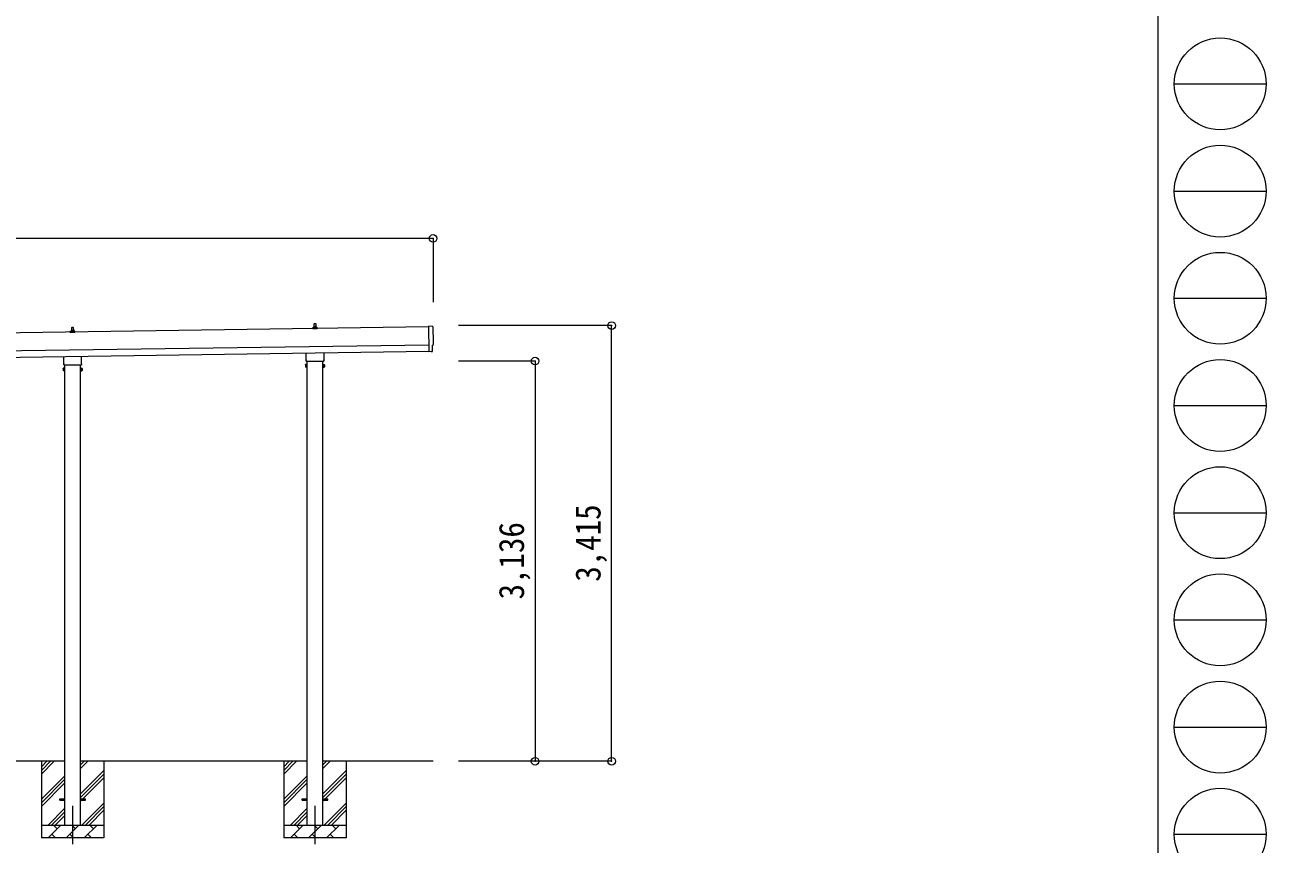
# Model space of a CAD drawing. Units: millimetres at full size, sheet at 1:60. Extents: x -16864 to 16864, y -11640 to 11640.
# Drawn here: x 7132 to 16864, y -8058 to -1637 of the extents above; entities that cross this region are included whole.
import ezdxf
from ezdxf.enums import TextEntityAlignment as Align

# ---------------------------------------------------------------- set-up
doc = ezdxf.new("R2010")
doc.units = ezdxf.units.MM
doc.header["$LTSCALE"] = 60
doc.header["$PDMODE"] = 32
doc.header["$PDSIZE"] = 60
doc.linetypes.add('CHAIN1', pattern=[8, 5, -1, 1, -1])
for name, color, linetype, lineweight in [('0-1_Defpoints', 2, 'Continuous', 9), ('0-2_TEXT1', 4, 'Continuous', 9), ('0-3_SHAPE', 5, 'Continuous', 5), ('0-8_TABLE1', 6, 'Continuous', 9), ('F-0', 7, 'Continuous', 9)]:
    doc.layers.add(name, color=color, linetype=linetype, lineweight=lineweight)
doc.styles.add('ＭＳ ゴシック', font='')
doc.styles.get('ＭＳ ゴシック').set_extended_font_data('MS Gothic')

msp = doc.modelspace()

# ---------------------------------------------------------------- linework, layer by layer
at = {"layer": '0-1_Defpoints', "color": 7, "linetype": 'CHAIN1'}
for p, q in [((7506.94, -7758.15), (7506.94, -8107.15)), ((9406.94, -7758.15), (9406.94, -8107.15))]:
    msp.add_line(p, q, dxfattribs=at)
at = {"layer": '0-2_TEXT1'}
for p, q in [((9401.25, -4002.61), (9401.97, -3979.08)), ((9402.97, -3978.11), (9411.52, -3978.11)), ((9412.52, -3979.08), (9413.25, -4002.61)), ((10297.62, -4004.74), (4692, -4084.82)), ((7489, -4047.25), (7489, -4039.54)), ((7525.5, -4047.25), (7489, -4047.25)), ((7489.38, -4038.75), (7525.11, -4038.75)), ((7489.76, -4038.57), (7496.48, -4036.94)), ((7496.86, -4036.75), (7517.63, -4036.75)), ((7497.25, -4035.97), (7497.25, -4031.75)), ((7498.25, -4031.75), (7516.25, -4031.75)), ((7501.25, -4031.75), (7501.97, -4008.23)), ((7502.97, -4007.25), (7511.52, -4007.25)), ((7512.52, -4008.23), (7513.25, -4031.75)), ((7517.25, -4035.97), (7517.25, -4031.75)), ((7524.73, -4038.57), (7518.01, -4036.94)), ((7525.5, -4047.25), (7525.5, -4039.54)), ((9389, -4018.11), (9389, -4010.4)), ((9425.5, -4018.11), (9389, -4018.11)), ((9389.38, -4009.61), (9425.11, -4009.61)), ((9389.76, -4009.42), (9396.48, -4007.79)), ((9396.86, -4007.61), (9417.63, -4007.61)), ((9397.25, -4006.82), (9397.25, -4002.61)), ((9398.25, -4002.61), (9416.25, -4002.61)), ((9417.25, -4006.82), (9417.25, -4002.61)), ((9424.73, -4009.42), (9418.01, -4007.79)), ((9425.5, -4018.11), (9425.5, -4010.4)), ((10297.55, -3999.65), (10300.39, -4198.49)), ((10329.23, -4000.85), (10297.55, -3999.65)), ((4694, -4224.8), (10299.62, -4144.72)), ((4694.72, -4274.8), (10300.34, -4194.72)), ((7438.64, -4291.24), (7438.64, -4235.6)), ((7575.24, -4233.65), (7575.24, -4291.24)), ((9336.94, -4270.87), (9336.94, -4265.37)), ((9338.64, -4262.1), (9338.64, -4208.46)), ((9474.88, -4274.37), (9339, -4274.37)), ((9344.44, -4274.37), (9344.44, -7908.15)), ((9469.44, -7908.15), (9469.44, -4274.37)), ((9475.24, -4206.5), (9475.24, -4262.1)), ((9476.94, -4265.37), (9476.94, -4270.87)), ((10318.6, -4197.32), (10300.39, -4198.49)), ((10319.28, -4197.94), (10318.6, -4197.32)), ((10320.02, -4198.21), (10326.94, -4197.74)), ((7432.94, -4329.51), (7433.7, -4328.2)), ((7432.94, -4329.51), (7432.94, -4346.51)), ((7432.94, -4346.51), (7433.7, -4347.83)), ((7439.94, -4333.1), (7433.7, -4333.1)), ((7439.94, -4342.92), (7433.7, -4342.92)), ((7439.94, -4347.83), (7433.7, -4347.83)), ((7436.94, -4300.01), (7436.94, -4294.51)), ((7574.88, -4303.51), (7439, -4303.51)), ((7442.44, -4347.21), (7439.94, -4347.21)), ((7444.44, -4303.51), (7444.44, -7908.15)), ((7569.44, -7908.15), (7569.44, -4303.51)), ((7571.44, -4347.21), (7573.94, -4347.21)), ((7573.94, -4333.1), (7580.18, -4333.1)), ((7573.94, -4342.92), (7580.18, -4342.92)), ((7573.94, -4347.83), (7580.18, -4347.83)), ((7576.94, -4294.51), (7576.94, -4300.01)), ((7580.94, -4329.51), (7580.18, -4328.2)), ((7580.94, -4346.51), (7580.18, -4347.83)), ((7580.94, -4329.51), (7580.94, -4346.51)), ((9332.94, -4300.37), (9333.7, -4299.05)), ((9332.94, -4300.37), (9332.94, -4317.37)), ((9332.94, -4317.37), (9333.7, -4318.68)), ((9339.94, -4303.96), (9333.7, -4303.96)), ((9339.94, -4313.78), (9333.7, -4313.78)), ((9339.94, -4318.68), (9333.7, -4318.68)), ((9342.44, -4318.07), (9339.94, -4318.07)), ((9471.44, -4318.07), (9473.94, -4318.07)), ((9473.94, -4303.96), (9480.18, -4303.96)), ((9473.94, -4313.78), (9480.18, -4313.78)), ((9473.94, -4318.68), (9480.18, -4318.68)), ((9480.94, -4300.37), (9480.18, -4299.05)), ((9480.94, -4317.37), (9480.18, -4318.68)), ((9480.94, -4300.37), (9480.94, -4317.37)), ((7406.94, -7703.65), (7444.44, -7703.65)), ((7406.94, -7712.65), (7406.94, -7703.65)), ((7406.94, -7703.65), (7444.44, -7703.65)), ((7406.94, -7712.65), (7406.94, -7703.65)), ((7406.94, -7712.65), (7444.44, -7712.65)), ((7406.94, -7712.65), (7444.44, -7712.65)), ((7569.44, -7703.65), (7606.94, -7703.65)), ((7569.44, -7703.65), (7606.94, -7703.65)), ((7569.44, -7712.65), (7606.94, -7712.65)), ((7569.44, -7712.65), (7606.94, -7712.65)), ((7606.94, -7712.65), (7606.94, -7703.65)), ((7606.94, -7712.65), (7606.94, -7703.65)), ((9306.94, -7703.65), (9344.44, -7703.65)), ((9306.94, -7712.65), (9306.94, -7703.65)), ((9306.94, -7703.65), (9344.44, -7703.65)), ((9306.94, -7712.65), (9306.94, -7703.65)), ((9306.94, -7712.65), (9344.44, -7712.65)), ((9306.94, -7712.65), (9344.44, -7712.65)), ((9469.44, -7703.65), (9506.94, -7703.65)), ((9469.44, -7703.65), (9506.94, -7703.65)), ((9469.44, -7712.65), (9506.94, -7712.65)), ((9469.44, -7712.65), (9506.94, -7712.65)), ((9506.94, -7712.65), (9506.94, -7703.65)), ((9506.94, -7712.65), (9506.94, -7703.65))]:
    msp.add_line(p, q, dxfattribs=at)
for points in [[(10329.73, -4194.71), (10329.06, -4147.69), (10329.66, -4147.68)], [(7439.94, -4347.83), (7439.94, -4328.2), (7433.7, -4328.2)], [(7439.94, -4347.21), (7439.94, -4328.81), (7442.44, -4328.81)], [(7573.94, -4347.21), (7573.94, -4328.81), (7571.44, -4328.81)], [(7573.94, -4347.83), (7573.94, -4328.2), (7580.18, -4328.2)], [(9339.94, -4318.68), (9339.94, -4299.05), (9333.7, -4299.05)], [(9339.94, -4318.07), (9339.94, -4299.67), (9342.44, -4299.67)], [(9473.94, -4318.07), (9473.94, -4299.67), (9471.44, -4299.67)], [(9473.94, -4318.68), (9473.94, -4299.05), (9480.18, -4299.05)]]:
    msp.add_lwpolyline(points, dxfattribs=at)
for points in [[(7442.44, -4348.51), (7442.44, -4327.51), (7444.44, -4327.51), (7444.44, -4348.51)], [(7571.44, -4348.51), (7571.44, -4327.51), (7569.44, -4327.51), (7569.44, -4348.51)], [(9342.44, -4319.37), (9342.44, -4298.37), (9344.44, -4298.37), (9344.44, -4319.37)], [(9471.44, -4319.37), (9471.44, -4298.37), (9469.44, -4298.37), (9469.44, -4319.37)]]:
    msp.add_lwpolyline(points, close=True, dxfattribs=at)
for centre, radius, start, end in [((9402.97, -3979.11), 1, 90, 178.60509), ((9411.52, -3979.11), 1, 1.39491, 90), ((7490, -4039.54), 1, 103.62699, 180), ((7496.25, -4035.97), 1, 283.62699, 0), ((7501.33, -4032.39), 4.13, 90, 171.17633), ((7498.25, -4032.75), 1, 90, 180), ((7502.97, -4008.25), 1, 90, 178.60509), ((7510.58, -4031.75), 4.83, 133.60282, 180), ((7503.91, -4031.75), 4.83, 0, 46.39718), ((7511.52, -4008.25), 1, 1.39491, 90), ((7513.16, -4032.39), 4.13, 8.82367, 90), ((7516.25, -4032.75), 1, 0, 90), ((7518.25, -4035.97), 1, 180, 256.37301), ((7524.5, -4039.54), 1, 0, 76.37301), ((9390, -4010.4), 1, 103.62699, 180), ((9396.25, -4006.82), 1, 283.62699, 0), ((9401.33, -4003.24), 4.13, 90, 171.17633), ((9398.25, -4003.61), 1, 90, 180), ((9410.58, -4002.61), 4.83, 133.60282, 180), ((9403.91, -4002.61), 4.83, 0, 46.39718), ((9413.16, -4003.24), 4.13, 8.82367, 90), ((9416.25, -4003.61), 1, 0, 90), ((9418.25, -4006.82), 1, 180, 256.37301), ((9424.5, -4010.4), 1, 0, 76.37301), ((9340.94, -4265.37), 4, 125.09963, 180), ((9340.94, -4270.87), 4, 180, 194.47751), ((9340.94, -4270.87), 4, 194.47751, 241.04498), ((9472.94, -4270.87), 4, 298.95502, 345.52249), ((9472.94, -4265.37), 4, 0, 54.90037), ((9472.94, -4270.87), 4, 345.52249, 0), ((10319.95, -4197.21), 1, 227.3164, 273.81435), ((7437.29, -4330.65), 4.34, 145.61575, 214.38425), ((7449.18, -4338.01), 16.24, 162.41205, 197.58795), ((7437.29, -4345.37), 4.34, 145.61575, 214.38425), ((7440.94, -4294.51), 4, 125.09963, 180), ((7440.94, -4300.01), 4, 180, 194.47751), ((7440.94, -4300.01), 4, 194.47751, 241.04498), ((7572.94, -4300.01), 4, 298.95502, 345.52249), ((7572.94, -4294.51), 4, 0, 54.90037), ((7572.94, -4300.01), 4, 345.52249, 0), ((7564.7, -4338.01), 16.24, 342.41205, 17.58795), ((7576.6, -4330.65), 4.34, 325.61575, 34.38425), ((7576.6, -4345.37), 4.34, 325.61575, 34.38425), ((9349.18, -4308.87), 16.24, 162.41205, 197.58795), ((9337.29, -4301.51), 4.34, 145.61575, 214.38425), ((9337.29, -4316.23), 4.34, 145.61575, 214.38425), ((9464.7, -4308.87), 16.24, 342.41205, 17.58795), ((9476.6, -4301.51), 4.34, 325.61575, 34.38425), ((9476.6, -4316.23), 4.34, 325.61575, 34.38425)]:
    msp.add_arc(centre, radius, start, end, dxfattribs=at)
for centre, major_axis, ratio, start_param, end_param in [((10329.03, -4003.84), (3, -0.04), 0.99863, 6.2683889, 7.8016218), ((15095.41, -4006.19), (-4762.89, -68.04), 0.99863, 6.268406, 6.2977043), ((10329.6, -4143.28), (4.41, -0.06), 0.99863, 4.712389, 6.2976778), ((10326.73, -4194.75), (2.21, -2.04), 0.9974, 5.5252311, 7.0411395)]:
    msp.add_ellipse(centre, major_axis=major_axis, ratio=ratio, start_param=start_param, end_param=end_param, dxfattribs=at)
at = {"layer": '0-3_SHAPE', "color": 7, "lineweight": 9}
for p, q in [((7444.44, -7408.15), (5669.44, -7408.15)), ((7261.94, -7408.15), (7261.94, -8008.15)), ((7261.94, -7451.63), (7305.42, -7408.15)), ((7261.94, -7479.92), (7333.71, -7408.15)), ((7261.94, -7508.2), (7361.99, -7408.15)), ((9344.44, -7408.15), (7569.44, -7408.15)), ((7569.44, -7436.98), (7598.27, -7408.15)), ((7569.44, -7465.26), (7626.55, -7408.15)), ((7569.44, -7663.25), (7751.94, -7480.75)), ((7751.94, -7408.15), (7751.94, -8008.15)), ((9161.94, -7408.15), (9161.94, -8008.15)), ((9161.94, -7451.63), (9205.42, -7408.15)), ((9161.94, -7479.92), (9233.71, -7408.15)), ((9161.94, -7508.2), (9261.99, -7408.15)), ((10332.94, -7408.15), (9469.44, -7408.15)), ((9469.44, -7436.98), (9498.27, -7408.15)), ((9469.44, -7465.26), (9526.55, -7408.15)), ((9469.44, -7663.25), (9651.94, -7480.75)), ((9651.94, -7408.15), (9651.94, -8008.15)), ((7261.94, -7706.19), (7444.44, -7523.69)), ((7261.94, -7734.48), (7444.44, -7551.98)), ((7261.94, -7762.76), (7444.44, -7580.26)), ((7569.44, -7691.54), (7751.94, -7509.04)), ((7569.44, -7719.82), (7751.94, -7537.32)), ((9161.94, -7706.19), (9344.44, -7523.69)), ((9161.94, -7734.48), (9344.44, -7551.98)), ((9161.94, -7762.76), (9344.44, -7580.26)), ((9469.44, -7691.54), (9651.94, -7509.04)), ((9469.44, -7719.82), (9651.94, -7537.32)), ((7314.54, -7908.15), (7444.44, -7778.25)), ((7579.1, -7908.15), (7751.94, -7735.31)), ((7607.38, -7908.15), (7751.94, -7763.59)), ((9214.54, -7908.15), (9344.44, -7778.25)), ((9479.1, -7908.15), (9651.94, -7735.31)), ((9507.38, -7908.15), (9651.94, -7763.59)), ((7342.82, -7908.15), (7444.44, -7806.54)), ((7371.11, -7908.15), (7444.44, -7834.82)), ((7635.67, -7908.15), (7751.94, -7791.88)), ((9242.82, -7908.15), (9344.44, -7806.54)), ((9271.11, -7908.15), (9344.44, -7834.82)), ((9535.67, -7908.15), (9651.94, -7791.88)), ((7261.94, -7908.15), (7751.94, -7908.15)), ((7315.52, -8008.15), (7415.52, -7908.15)), ((7344.07, -7979.6), (7372.63, -8008.15)), ((7386.97, -7936.71), (7358.41, -7908.15)), ((7456.94, -8008.15), (7556.94, -7908.15)), ((7485.49, -7979.6), (7514.05, -8008.15)), ((7528.39, -7936.71), (7499.83, -7908.15)), ((7598.36, -8008.15), (7698.36, -7908.15)), ((7626.92, -7979.6), (7655.47, -8008.15)), ((7669.81, -7936.71), (7641.26, -7908.15)), ((9161.94, -7908.15), (9651.94, -7908.15)), ((9215.52, -8008.15), (9315.52, -7908.15)), ((9244.07, -7979.6), (9272.63, -8008.15)), ((9286.97, -7936.71), (9258.41, -7908.15)), ((9356.94, -8008.15), (9456.94, -7908.15)), ((9385.49, -7979.6), (9414.05, -8008.15)), ((9428.39, -7936.71), (9399.83, -7908.15)), ((9498.36, -8008.15), (9598.36, -7908.15)), ((9526.92, -7979.6), (9555.47, -8008.15)), ((9569.81, -7936.71), (9541.26, -7908.15)), ((7751.94, -8008.15), (7261.94, -8008.15)), ((9651.94, -8008.15), (9161.94, -8008.15))]:
    msp.add_line(p, q, dxfattribs=at)
at = {"layer": '0-8_TABLE1'}
for p, q in [((10332.94, -3310.51), (-1016.06, -3310.51)), ((10332.94, -3310.51), (10332.94, -3810.51)), ((11732.94, -3993.55), (10532.94, -3993.55)), ((11732.94, -7408.15), (11732.94, -3993.55)), ((11132.94, -4271.87), (10532.94, -4271.87)), ((11132.94, -4271.87), (11132.94, -7408.15)), ((11732.94, -7408.15), (10532.94, -7408.15))]:
    msp.add_line(p, q, dxfattribs=at)
for p in [(10332.94, -3310.51), (11732.94, -3993.55), (11132.94, -4271.87), (11132.94, -7408.15), (11732.94, -7408.15)]:
    msp.add_point(p, dxfattribs=at)
at = {"layer": 'F-0', "color": 5, "lineweight": 5}
msp.add_line((16015.88, 11640), (16015.88, -11640), dxfattribs=at)
at = {"layer": 'F-0', "color": 4}
for p, q in [((16144.11, -2100), (16864.12, -2100)), ((16144.11, -2940), (16864.12, -2940)), ((16144.11, -3780), (16864.12, -3780)), ((16144.11, -4620), (16864.12, -4620)), ((16144.11, -5460), (16864.12, -5460)), ((16144.11, -6300), (16864.12, -6300)), ((16144.11, -7140), (16864.12, -7140)), ((16144.11, -7980), (16864.12, -7980))]:
    msp.add_line(p, q, dxfattribs=at)
for centre in [(16504.11, -2100), (16504.11, -2940), (16504.11, -3780), (16504.11, -4620), (16504.11, -5460), (16504.11, -6300), (16504.11, -7140), (16504.11, -7980)]:
    msp.add_circle(centre, 360, dxfattribs=at)

# ---------------------------------------------------------------- texts
at = {"layer": '0-8_TABLE1', "color": 7, "style": 'ＭＳ ゴシック', "width": 0.9}
for s, p in [('3,415', (11705.44, -6000.85)), ('3,136', (11105.44, -6140.01))]:
    msp.add_text(s, height=197.9, rotation=90, dxfattribs=at).set_placement(p, align=Align.BOTTOM_LEFT)

doc.saveas('drawing.dxf')
